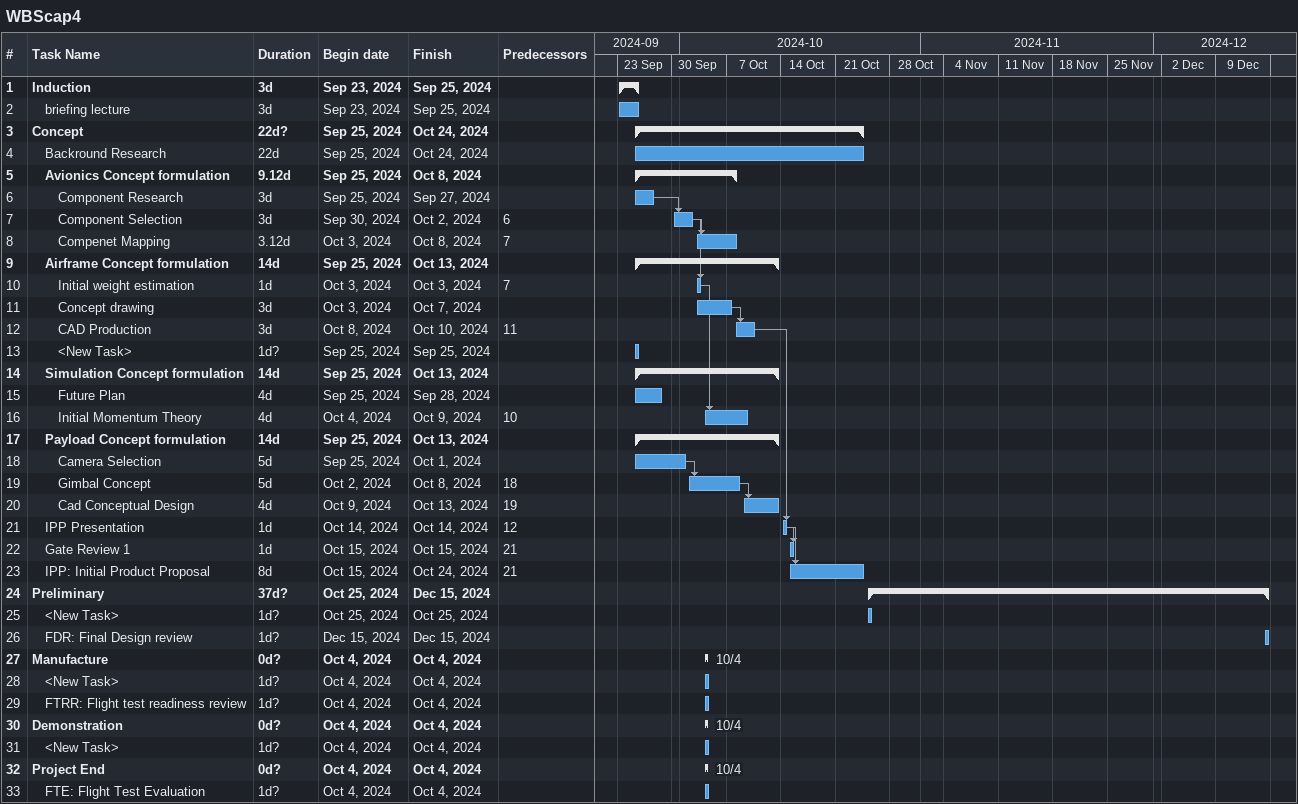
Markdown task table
WBScap4

| ID | Level | Task | Duration | Start | Finish | Predecessors |
|---|---|---|---|---|---|---|
| 1 | 1 | **Induction** | 3d | 2024-09-23 | 2024-09-25 |  |
| 2 | 2 | briefing lecture | 3d | 2024-09-23 | 2024-09-25 |  |
| 3 | 1 | **Concept** | 22d? | 2024-09-25 | 2024-10-24 |  |
| 4 | 2 | Backround Research | 22d | 2024-09-25 | 2024-10-24 |  |
| 5 | 2 | **Avionics Concept formulation** | 9.12d | 2024-09-25 | 2024-10-08 |  |
| 6 | 3 | Component Research | 3d | 2024-09-25 | 2024-09-27 |  |
| 7 | 3 | Component Selection | 3d | 2024-09-30 | 2024-10-02 | 6 |
| 8 | 3 | Compenet Mapping | 3.12d | 2024-10-03 | 2024-10-08 | 7 |
| 9 | 2 | **Airframe Concept formulation** | 14d | 2024-09-25 | 2024-10-13 |  |
| 10 | 3 | Initial weight estimation | 1d | 2024-10-03 | 2024-10-03 | 7 |
| 11 | 3 | Concept drawing | 3d | 2024-10-03 | 2024-10-07 |  |
| 12 | 3 | CAD Production | 3d | 2024-10-08 | 2024-10-10 | 11 |
| 13 | 3 | <New Task> | 1d? | 2024-09-25 | 2024-09-25 |  |
| 14 | 2 | **Simulation Concept formulation** | 14d | 2024-09-25 | 2024-10-13 |  |
| 15 | 3 | Future Plan | 4d | 2024-09-25 | 2024-09-28 |  |
| 16 | 3 | Initial Momentum Theory | 4d | 2024-10-04 | 2024-10-09 | 10 |
| 17 | 2 | **Payload Concept formulation** | 14d | 2024-09-25 | 2024-10-13 |  |
| 18 | 3 | Camera Selection | 5d | 2024-09-25 | 2024-10-01 |  |
| 19 | 3 | Gimbal Concept | 5d | 2024-10-02 | 2024-10-08 | 18 |
| 20 | 3 | Cad Conceptual Design | 4d | 2024-10-09 | 2024-10-13 | 19 |
| 21 | 2 | IPP Presentation | 1d | 2024-10-14 | 2024-10-14 | 12 |
| 22 | 2 | Gate Review 1 | 1d | 2024-10-15 | 2024-10-15 | 21 |
| 23 | 2 | IPP: Initial Product Proposal | 8d | 2024-10-15 | 2024-10-24 | 21 |
| 24 | 1 | **Preliminary** | 37d? | 2024-10-25 | 2024-12-15 |  |
| 25 | 2 | <New Task> | 1d? | 2024-10-25 | 2024-10-25 |  |
| 26 | 2 | FDR: Final Design review | 1d? | 2024-12-15 | 2024-12-15 |  |
| 27 | 1 | **Manufacture** | 0d? | 2024-10-04 | 2024-10-04 |  |
| 28 | 2 | <New Task> | 1d? | 2024-10-04 | 2024-10-04 |  |
| 29 | 2 | FTRR: Flight test readiness review | 1d? | 2024-10-04 | 2024-10-04 |  |
| 30 | 1 | **Demonstration** | 0d? | 2024-10-04 | 2024-10-04 |  |
| 31 | 2 | <New Task> | 1d? | 2024-10-04 | 2024-10-04 |  |
| 32 | 1 | **Project End** | 0d? | 2024-10-04 | 2024-10-04 |  |
| 33 | 2 | FTE: Flight Test Evaluation | 1d? | 2024-10-04 | 2024-10-04 |  |
